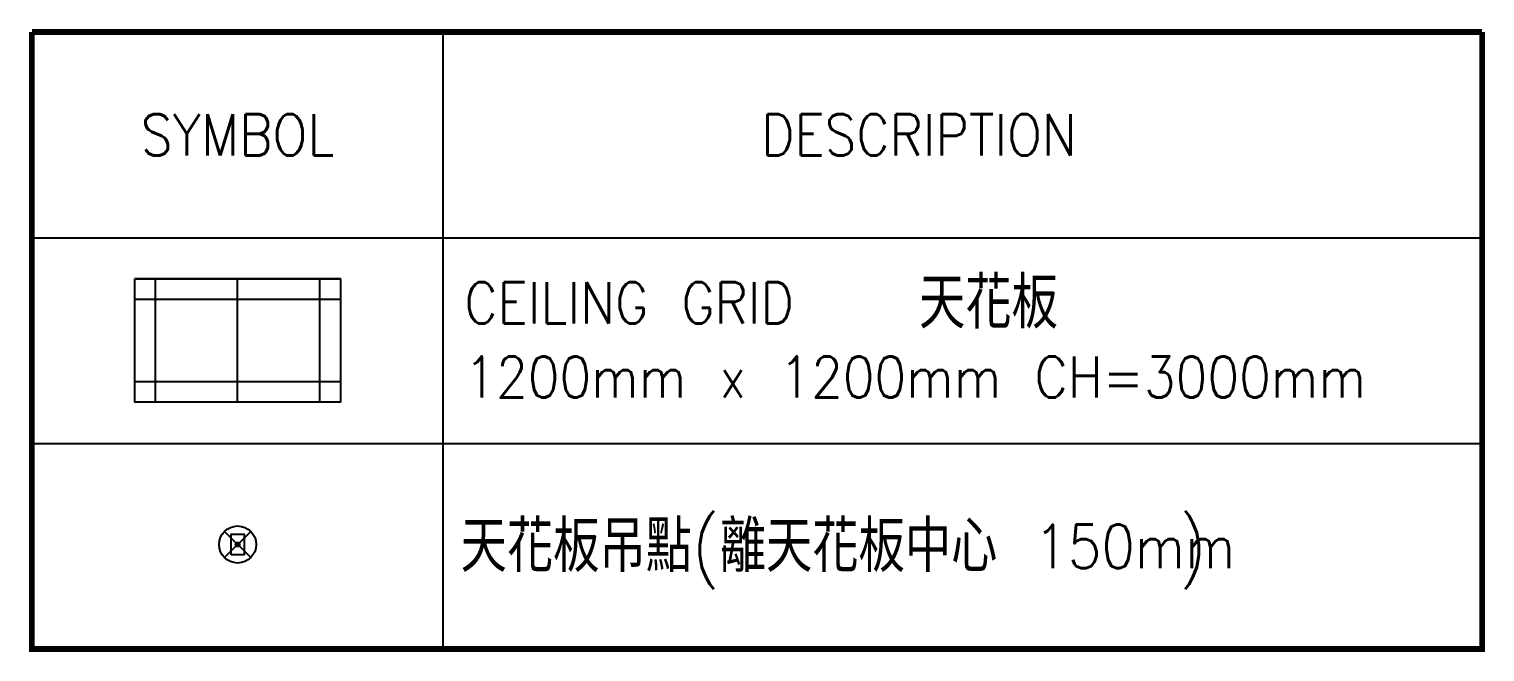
# Model space of a CAD drawing. Header units: millimetres. Extents: x -8103 to 195597, y 6477 to 112111.
# Drawn here: x 28092 to 29932, y 11953 to 12740 of the extents above; entities that cross this region are included whole.
import ezdxf
from ezdxf.enums import TextEntityAlignment as Align

# ---------------------------------------------------------------- set-up
doc = ezdxf.new("R2010")
doc.units = ezdxf.units.MM
doc.header["$LTSCALE"] = 100
doc.layers.add('0-XREF', color=7, linetype='Continuous')
doc.layers.add('188K-SM-03-F1-L10-ARCH-CEIL-Y2257103$0$K-TXT', color=53, linetype='Continuous')
doc.styles.add('188K-SM-03-F1-L10-ARCH-CEIL-Y2257103$0$Standard', font='txt.shx', dxfattribs={"bigfont": 'chineset.shx'})

# ---------------------------------------------------------------- blocks, each defined once
blk = doc.blocks.new('188K-SM-03-F1-L10-ARCH-CEIL-Y2257103')
at = {"layer": '188K-SM-03-F1-L10-ARCH-CEIL-Y2257103$0$K-TXT'}
h = blk.add_hatch(color=1, dxfattribs=at)
edge = h.paths.add_edge_path()
edge.add_arc((28355.442830793, 12088.87667113307), 2.6, 0, 360)
for p, q in [((28615.44283072157, 11956.81328721591), (28615.44283076868, 12736.55624598029)), ((28095.44283076868, 12476.55624598029), (29928.77616410077, 12476.55624598029)), ((28095.44283078607, 12216.55624598029), (29928.77616411816, 12216.55624598029)), ((28095.44283077664, 11956.55624598029), (29928.77616410873, 11956.55624598029)), ((28095.44283077664, 11956.55624598029), (29928.77616410873, 11956.55624598029))]:
    blk.add_line(p, q, dxfattribs=at)
at = {"layer": '188K-SM-03-F1-L10-ARCH-CEIL-Y2257103$0$K-TXT', "color": 171, "ltscale": 1000}
for p, q in [((28485.44283077562, 12424.55624598028), (28225.44283077562, 12424.55624598028)), ((28251.44283077562, 12268.55624598028), (28251.44283077562, 12424.55624598028)), ((28355.44283077562, 12268.55624598028), (28355.44283077562, 12424.55624598028)), ((28459.44283077562, 12268.55624598028), (28459.44283077562, 12424.55624598028)), ((28485.44283077562, 12398.55624598028), (28225.44283077562, 12398.55624598028)), ((28485.44283077562, 12294.55624598028), (28225.44283077562, 12294.55624598028))]:
    blk.add_line(p, q, dxfattribs=at)
at = {"layer": '188K-SM-03-F1-L10-ARCH-CEIL-Y2257103$0$K-TXT', "color": 1}
for p, q in [((28338.75687158349, 12105.28212040427), (28372.12879000697, 12072.47122186187)), ((28338.75687158349, 12072.47122186187), (28372.12879000697, 12105.28212040427))]:
    blk.add_line(p, q, dxfattribs=at)
at = {"layer": '188K-SM-03-F1-L10-ARCH-CEIL-Y2257103$0$K-TXT', "const_width": 7.222222222222223}
for points in [[(29928.77616410077, 12736.55624598029), (29928.77616411207, 11956.81328721591), (28095.44283077998, 11956.81328721591), (28095.44283076868, 12736.55624598029)], [(28095.44283076868, 12736.55624598029), (29928.77616410077, 12736.55624598029)]]:
    blk.add_lwpolyline(points, dxfattribs=at)
at = {"layer": '188K-SM-03-F1-L10-ARCH-CEIL-Y2257103$0$K-TXT', "color": 171, "ltscale": 1000}
blk.add_lwpolyline([(28225.44283077562, 12424.55624598028), (28485.44283077562, 12424.55624598028), (28485.44283077562, 12268.55624598028), (28225.44283077562, 12268.55624598028), (28225.44283077562, 12424.55624598028)], dxfattribs=at)
at = {"layer": '188K-SM-03-F1-L10-ARCH-CEIL-Y2257103$0$K-TXT', "color": 1}
blk.add_lwpolyline([(28347.12283079717, 12075.87667115691), (28347.12283079717, 12101.87667110922), (28363.7628307933, 12101.87667110922), (28363.7628307933, 12075.87667115691)], close=True, dxfattribs=at)
for radius in [23.4, 2.6]:
    blk.add_circle((28355.442830793, 12088.87667113307), radius, dxfattribs=at)
at = {"layer": '188K-SM-03-F1-L10-ARCH-CEIL-Y2257103$0$K-TXT', "style": '188K-SM-03-F1-L10-ARCH-CEIL-Y2257103$0$Standard', "width": 0.9}
for s, p in [('SYMBOL', (28355.44283076868, 12606.55624598029)), ('DESCRIPTION', (29216.92256630705, 12606.55624598029))]:
    blk.add_text(s, height=52, dxfattribs=at).set_placement(p, align=Align.MIDDLE)
for s, height, p in [('天花板', 65, (29216.9712092101, 12394.27214503052)), ('CEILING GRID', 52, (28642.059586887, 12394.27214503052)), ('1200mm x 1200mm CH=3000mm', 52, (28642.059586887, 12300.59523582222)), ('天花板吊點(離天花板中心    )', 65, (28637.37890938147, 12086.55624598029)), ('150mm', 55, (29362.65144689431, 12086.55624598029))]:
    blk.add_text(s, height=height, dxfattribs=at).set_placement(p, align=Align.MIDDLE_LEFT)

msp = doc.modelspace()

# ---------------------------------------------------------------- block references
at = {"layer": '0-XREF'}
msp.add_blockref('188K-SM-03-F1-L10-ARCH-CEIL-Y2257103', (0, 0), dxfattribs=at)

doc.saveas('drawing.dxf')
